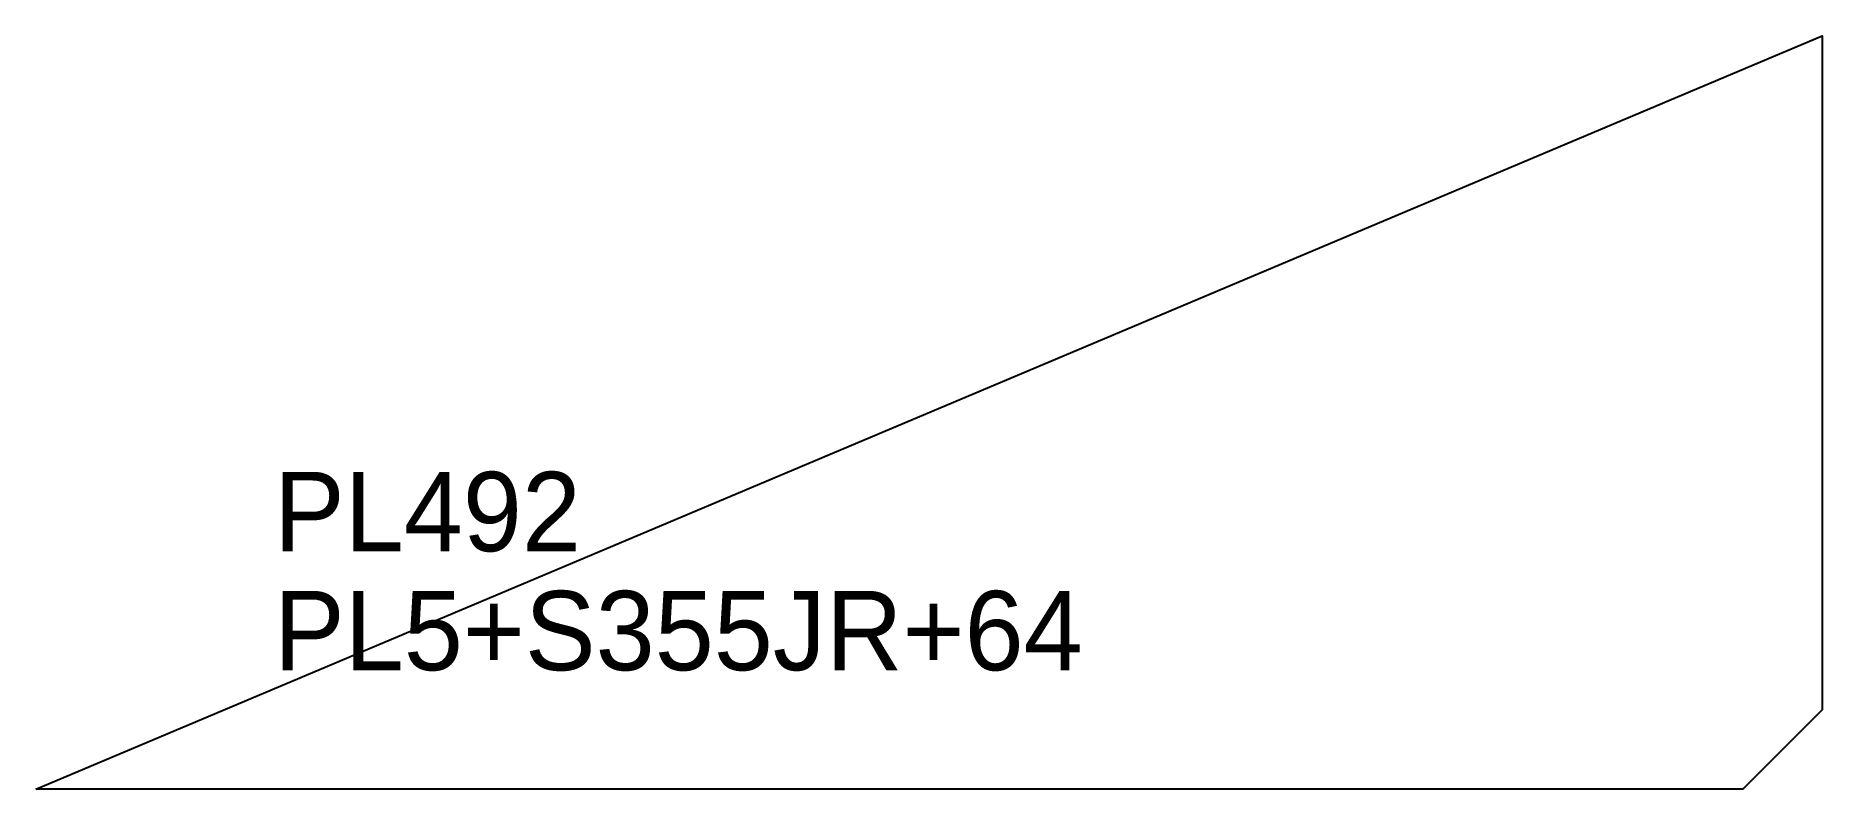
# Model space of a CAD drawing. Extents: x 0 to 225, y 0 to 95.
import ezdxf

# ---------------------------------------------------------------- set-up
doc = ezdxf.new("R2010")
doc.units = 0
for name, color, linetype in [('CUT', 7, 'CONTINUOUS'), ('SCRIBE', 3, 'CONTINUOUS'), ('TEXT', 7, 'CONTINUOUS')]:
    doc.layers.add(name, color=color, linetype=linetype)

msp = doc.modelspace()

# ---------------------------------------------------------------- linework, layer by layer
at = {"layer": 'CUT', "color": 7, "linetype": 'CONTINUOUS'}
msp.add_lwpolyline([(0, 0), (225, 94.96), (225, 10), (215, 0)], close=True, dxfattribs=at)

# ---------------------------------------------------------------- texts
at = {"layer": 'SCRIBE', "color": 3}
msp.add_text('PL492', height=10, dxfattribs=at).set_placement((30, 30))
at = {"layer": 'TEXT', "color": 7}
msp.add_text('PL5+S355JR+64', height=10, dxfattribs=at).set_placement((30, 15))

doc.saveas('drawing.dxf')
